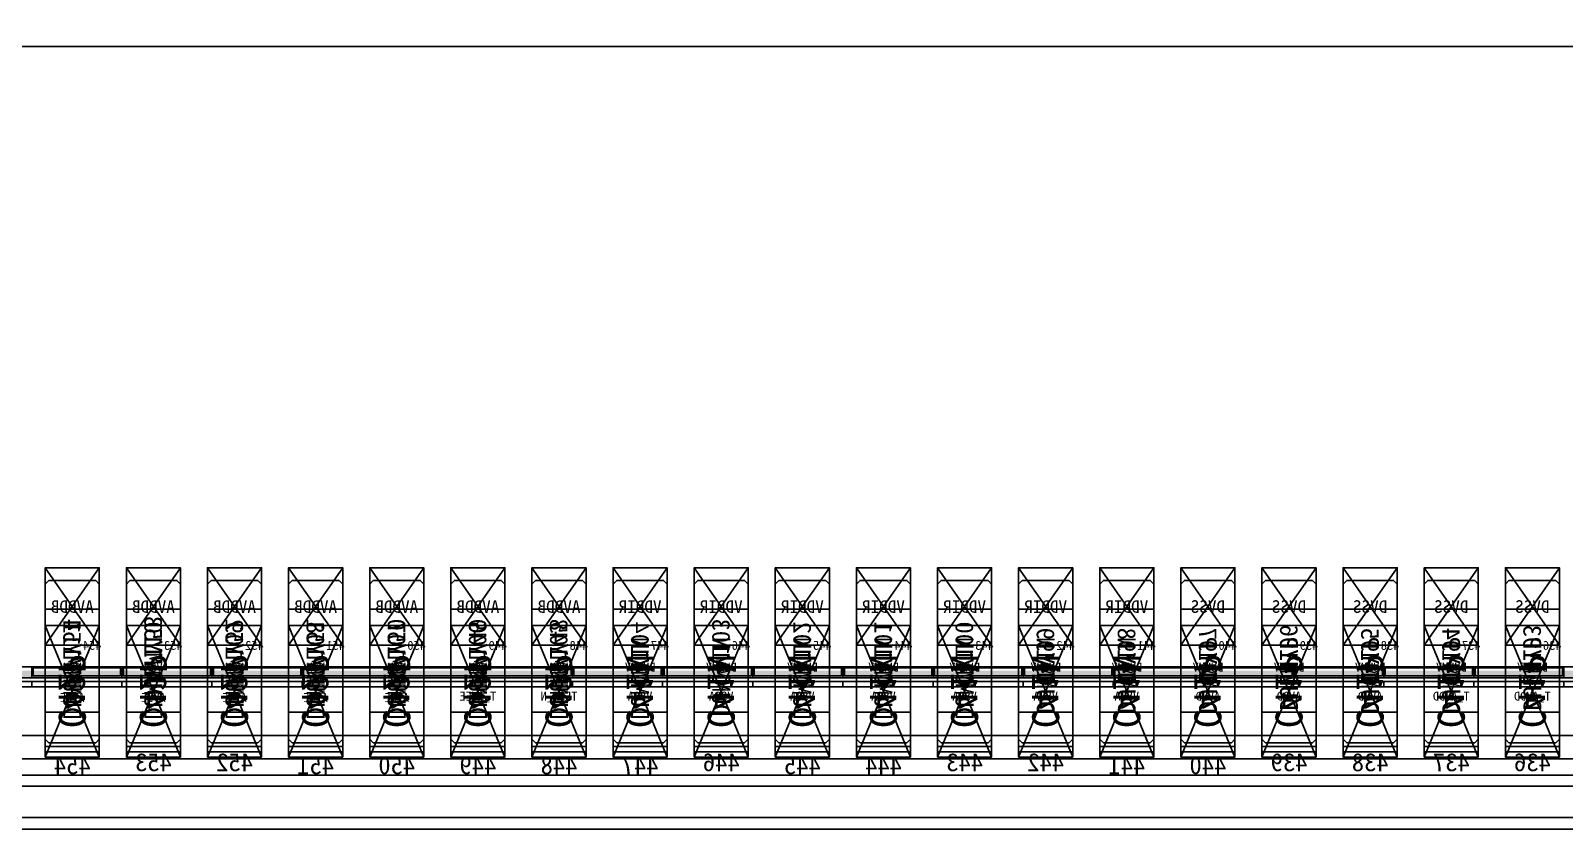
# Model space of a CAD drawing. Header units: millimetres. Extents: x 427 to 2444, y 137 to 817.
# Drawn here: x 1128.896 to 1129.747, y 300.775 to 301.218 of the extents above; entities that cross this region are included whole.
import ezdxf
from ezdxf.enums import TextEntityAlignment as Align

# ---------------------------------------------------------------- set-up
doc = ezdxf.new("R2010")
doc.units = ezdxf.units.MM
for name, color, linetype in [('L0', 211, 'Continuous'), ('L102', 91, 'Continuous'), ('L114', 213, 'Continuous'), ('L240', 60, 'Continuous'), ('L241', 200, 'Continuous'), ('L242', 51, 'Continuous'), ('L245', 53, 'Continuous'), ('L246', 93, 'Continuous'), ('L59', 140, 'Continuous'), ('L63', 4, 'Continuous'), ('L98', 150, 'Continuous')]:
    doc.layers.add(name, color=color, linetype=linetype)
doc.styles.add('txt', font='simhei.ttf')

# ---------------------------------------------------------------- blocks, each defined once
blk = doc.blocks.new('HX8394_F_PAD')
at = {"layer": 'L0'}
blk.add_lwpolyline([(-13.86, -0.4025), (-13.86, 0.4025), (13.86, 0.4025), (13.86, -0.4025), (-13.86, -0.4025)], close=True, dxfattribs=at)
at = {"layer": 'L241'}
blk.add_lwpolyline([(-13.9, -0.435), (-13.9, 0.435), (13.9, 0.435), (13.9, -0.435), (-13.9, -0.435)], close=True, dxfattribs=at)
at = {"layer": 'L242'}
for points in [[(5.9045, -0.3935), (5.9025, -0.3915), (5.9025, -0.3055), (5.9045, -0.3035), (5.9305, -0.3035), (5.9325, -0.3055), (5.9325, -0.3915), (5.9305, -0.3935), (5.9045, -0.3935)], [(5.9495, -0.3935), (5.9475, -0.3915), (5.9475, -0.3055), (5.9495, -0.3035), (5.9755, -0.3035), (5.9775, -0.3055), (5.9775, -0.3915), (5.9755, -0.3935), (5.9495, -0.3935)], [(5.9945, -0.3935), (5.9925, -0.3915), (5.9925, -0.3055), (5.9945, -0.3035), (6.0205, -0.3035), (6.0225, -0.3055), (6.0225, -0.3915), (6.0205, -0.3935), (5.9945, -0.3935)], [(6.0395, -0.3935), (6.0375, -0.3915), (6.0375, -0.3055), (6.0395, -0.3035), (6.0655, -0.3035), (6.0675, -0.3055), (6.0675, -0.3915), (6.0655, -0.3935), (6.0395, -0.3935)], [(6.0845, -0.3935), (6.0825, -0.3915), (6.0825, -0.3055), (6.0845, -0.3035), (6.1105, -0.3035), (6.1125, -0.3055), (6.1125, -0.3915), (6.1105, -0.3935), (6.0845, -0.3935)], [(6.1295, -0.3935), (6.1275, -0.3915), (6.1275, -0.3055), (6.1295, -0.3035), (6.1555, -0.3035), (6.1575, -0.3055), (6.1575, -0.3915), (6.1555, -0.3935), (6.1295, -0.3935)], [(6.1745, -0.3935), (6.1725, -0.3915), (6.1725, -0.3055), (6.1745, -0.3035), (6.2005, -0.3035), (6.2025, -0.3055), (6.2025, -0.3915), (6.2005, -0.3935), (6.1745, -0.3935)], [(6.2195, -0.3935), (6.2175, -0.3915), (6.2175, -0.3055), (6.2195, -0.3035), (6.2455, -0.3035), (6.2475, -0.3055), (6.2475, -0.3915), (6.2455, -0.3935), (6.2195, -0.3935)], [(6.2645, -0.3935), (6.2625, -0.3915), (6.2625, -0.3055), (6.2645, -0.3035), (6.2905, -0.3035), (6.2925, -0.3055), (6.2925, -0.3915), (6.2905, -0.3935), (6.2645, -0.3935)], [(6.3095, -0.3935), (6.3075, -0.3915), (6.3075, -0.3055), (6.3095, -0.3035), (6.3355, -0.3035), (6.3375, -0.3055), (6.3375, -0.3915), (6.3355, -0.3935), (6.3095, -0.3935)], [(6.3545, -0.3935), (6.3525, -0.3915), (6.3525, -0.3055), (6.3545, -0.3035), (6.3805, -0.3035), (6.3825, -0.3055), (6.3825, -0.3915), (6.3805, -0.3935), (6.3545, -0.3935)], [(6.3995, -0.3935), (6.3975, -0.3915), (6.3975, -0.3055), (6.3995, -0.3035), (6.4255, -0.3035), (6.4275, -0.3055), (6.4275, -0.3915), (6.4255, -0.3935), (6.3995, -0.3935)], [(6.4445, -0.3935), (6.4425, -0.3915), (6.4425, -0.3055), (6.4445, -0.3035), (6.4705, -0.3035), (6.4725, -0.3055), (6.4725, -0.3915), (6.4705, -0.3935), (6.4445, -0.3935)], [(6.4895, -0.3935), (6.4875, -0.3915), (6.4875, -0.3055), (6.4895, -0.3035), (6.5155, -0.3035), (6.5175, -0.3055), (6.5175, -0.3915), (6.5155, -0.3935), (6.4895, -0.3935)], [(6.5345, -0.3935), (6.5325, -0.3915), (6.5325, -0.3055), (6.5345, -0.3035), (6.5605, -0.3035), (6.5625, -0.3055), (6.5625, -0.3915), (6.5605, -0.3935), (6.5345, -0.3935)], [(6.5795, -0.3935), (6.5775, -0.3915), (6.5775, -0.3055), (6.5795, -0.3035), (6.6055, -0.3035), (6.6075, -0.3055), (6.6075, -0.3915), (6.6055, -0.3935), (6.5795, -0.3935)], [(6.6245, -0.3935), (6.6225, -0.3915), (6.6225, -0.3055), (6.6245, -0.3035), (6.6505, -0.3035), (6.6525, -0.3055), (6.6525, -0.3915), (6.6505, -0.3935), (6.6245, -0.3935)], [(6.6695, -0.3935), (6.6675, -0.3915), (6.6675, -0.3055), (6.6695, -0.3035), (6.6955, -0.3035), (6.6975, -0.3055), (6.6975, -0.3915), (6.6955, -0.3935), (6.6695, -0.3935)], [(6.7145, -0.3935), (6.7125, -0.3915), (6.7125, -0.3055), (6.7145, -0.3035), (6.7405, -0.3035), (6.7425, -0.3055), (6.7425, -0.3915), (6.7405, -0.3935), (6.7145, -0.3935)]]:
    blk.add_lwpolyline(points, close=True, dxfattribs=at)
at = {"layer": 'L240', "style": 'txt'}
for s, p in [('DUMMY48', (6.4575, -0.3485)), ('DUMMY49', (6.5025, -0.3485)), ('DUMMY50', (6.5475, -0.3485)), ('DUMMY51', (6.5925, -0.3485)), ('DUMMY52', (6.6375, -0.3485)), ('DUMMY53', (6.6825, -0.346834)), ('DUMMY54', (6.7275, -0.3485)), ('C41P', (5.9175, -0.3485)), ('C41P', (5.9625, -0.3485)), ('C41P', (6.0075, -0.3485)), ('C41P', (6.0525, -0.3485)), ('C41P', (6.0975, -0.3485)), ('C41N', (6.1425, -0.3485)), ('C41N', (6.1875, -0.3485)), ('C41N', (6.2325, -0.3485)), ('C41N', (6.2775, -0.3485)), ('C41N', (6.3225, -0.3485)), ('C41N', (6.3675, -0.3485)), ('C41N', (6.4125, -0.3485))]:
    blk.add_text(s, height=0.01, rotation=90, dxfattribs=at).set_placement(p, align=Align.MIDDLE_CENTER)
blk = doc.blocks.new('NTBUMP_73X30')
at = {"color": 5, "linetype": 'Continuous'}
blk.add_lwpolyline([(-0.015, 0.04), (0.015, -0.033), (0.015, 0.04), (-0.015, -0.033)], dxfattribs=at)
at = {"layer": 'L242', "color": 5}
blk.add_lwpolyline([(-0.015, -0.033), (-0.015, 0.04), (0.015, 0.04), (0.015, -0.033), (-0.015, -0.033)], close=True, dxfattribs=at)
blk = doc.blocks.new('ILI9881C_AA_NTBUMP_PM_875UM')
at = {"layer": 'L241'}
blk.add_lwpolyline([(-13.92, -0.4375), (-13.92, 0.4375), (13.92, 0.4375), (13.92, -0.4375), (-13.92, -0.4375)], close=True, dxfattribs=at)
for p in [(5.9175, -0.3645), (5.9625, -0.3645), (6.0075, -0.3645), (6.0525, -0.3645), (6.0975, -0.3645), (6.1425, -0.3645), (6.1875, -0.3645), (6.2325, -0.3645), (6.2775, -0.3645), (6.3225, -0.3645), (6.3675, -0.3645), (6.4125, -0.3645), (6.4575, -0.3645), (6.5025, -0.3645), (6.5475, -0.3645), (6.5925, -0.3645), (6.6375, -0.3645), (6.6825, -0.3645), (6.7275, -0.3645)]:
    blk.add_blockref('NTBUMP_73X30', p)
at = {"layer": 'L246', "style": 'txt'}
for s, p in [('C41P', (5.9175, -0.361)), ('C41P', (5.9625, -0.361)), ('C41P', (6.0075, -0.361)), ('C41P', (6.0525, -0.361)), ('C41P', (6.0975, -0.361)), ('C41N', (6.1425, -0.361)), ('C41N', (6.1875, -0.361)), ('C41N', (6.2325, -0.361)), ('C41N', (6.2775, -0.361)), ('C41N', (6.3225, -0.361)), ('C41N', (6.3675, -0.361)), ('C41N', (6.4125, -0.361)), ('C42P', (6.4575, -0.361)), ('C42P', (6.5025, -0.361)), ('C42P', (6.5475, -0.361)), ('C42P', (6.5925, -0.361)), ('C42P', (6.6375, -0.361)), ('C42P', (6.6825, -0.361)), ('C42P', (6.7275, -0.361))]:
    blk.add_text(s, height=0.015, rotation=90, dxfattribs=at).set_placement(p, align=Align.MIDDLE_CENTER)
for s, p in [('436', (5.9175, -0.400279)), ('437', (5.9625, -0.400279)), ('438', (6.0075, -0.400279)), ('439', (6.0525, -0.400279)), ('440', (6.0975, -0.401945)), ('441', (6.1425, -0.401945)), ('442', (6.1875, -0.400279)), ('443', (6.2325, -0.400279)), ('444', (6.2775, -0.401945)), ('445', (6.3225, -0.401945)), ('446', (6.3675, -0.400279)), ('447', (6.4125, -0.401945)), ('448', (6.4575, -0.401945)), ('449', (6.5025, -0.401945)), ('450', (6.5475, -0.401945)), ('451', (6.5925, -0.401945)), ('452', (6.6375, -0.400279)), ('453', (6.6825, -0.400279)), ('454', (6.7275, -0.401945))]:
    blk.add_text(s, height=0.01, dxfattribs=at).set_placement(p, align=Align.MIDDLE_CENTER)
blk = doc.blocks.new('INPUT_BUMP')
at = {"layer": 'L102'}
for points in [[(0.014, 0.04), (0.014, 0.041), (0.015, 0.041), (0.015, 0.04), (0.014, 0.04)], [(0.014, 0.039), (0.014, 0.04), (0.015, 0.04), (0.015, 0.039), (0.014, 0.039)], [(0.015, 0.04), (0.015, 0.041), (0.016, 0.041), (0.016, 0.04), (0.015, 0.04)], [(0.015, 0.039), (0.015, 0.04), (0.016, 0.04), (0.016, 0.039), (0.015, 0.039)]]:
    blk.add_lwpolyline(points, close=True, dxfattribs=at)
at = {"layer": 'L242'}
blk.add_lwpolyline([(0, 0.01), (0, 0.08), (0.03, 0.08), (0.03, 0.01), (0, 0.01)], close=True, dxfattribs=at)
blk = doc.blocks.new('JD9365Z_PAD_20170829_Y880')
at = {"layer": 'L241'}
blk.add_lwpolyline([(-13.95, -0.41), (-13.95, 0.41), (13.95, 0.41), (13.95, -0.41), (-13.95, -0.41)], close=True, dxfattribs=at)
at = {"row_count": 1, "column_count": 554, "row_spacing": 0.08, "column_spacing": 0.045}
blk.add_blockref('INPUT_BUMP', (-12.4575, -0.401), dxfattribs=at)
at = {"layer": 'L240', "style": 'txt'}
for s, p in [('T_AVDD', (5.9175, -0.360167)), ('T_AVDD', (5.9625, -0.360167)), ('AVDD', (6.0075, -0.360167)), ('AVDD', (6.0525, -0.360167)), ('AVDD', (6.0975, -0.360167)), ('VSSA', (6.1425, -0.360167)), ('VSSA', (6.1875, -0.360167)), ('VSSA', (6.2325, -0.360167)), ('VSSA', (6.2775, -0.360167)), ('VSSA', (6.3225, -0.360167)), ('VSSA', (6.3675, -0.360167)), ('VSSA', (6.4125, -0.360167)), ('TEST_N', (6.4575, -0.360167)), ('T_AVEE', (6.5025, -0.360167)), ('AVEE', (6.5475, -0.361)), ('AVEE', (6.5925, -0.361)), ('AVEE', (6.6375, -0.361)), ('AVEE', (6.6825, -0.361)), ('AVEE', (6.7275, -0.361))]:
    blk.add_text(s, height=0.005, dxfattribs=at).set_placement(p, align=Align.MIDDLE_CENTER)
blk = doc.blocks.new('NV3052C3P_BUMP_ORI_20190911')
at = {"layer": 'L241'}
blk.add_lwpolyline([(-13.8, -0.398), (-13.8, 0.398), (13.8, 0.398), (13.8, -0.398), (-13.8, -0.398)], close=True, dxfattribs=at)
at = {"layer": 'L242'}
for points in [[(5.9025, -0.385), (5.9025, -0.337), (5.9325, -0.337), (5.9325, -0.385), (5.9025, -0.385)], [(5.9475, -0.385), (5.9475, -0.337), (5.9775, -0.337), (5.9775, -0.385), (5.9475, -0.385)], [(5.9925, -0.385), (5.9925, -0.337), (6.0225, -0.337), (6.0225, -0.385), (5.9925, -0.385)], [(6.0375, -0.385), (6.0375, -0.337), (6.0675, -0.337), (6.0675, -0.385), (6.0375, -0.385)], [(6.0825, -0.385), (6.0825, -0.337), (6.1125, -0.337), (6.1125, -0.385), (6.0825, -0.385)], [(6.1275, -0.385), (6.1275, -0.337), (6.1575, -0.337), (6.1575, -0.385), (6.1275, -0.385)], [(6.1725, -0.385), (6.1725, -0.337), (6.2025, -0.337), (6.2025, -0.385), (6.1725, -0.385)], [(6.2175, -0.385), (6.2175, -0.337), (6.2475, -0.337), (6.2475, -0.385), (6.2175, -0.385)], [(6.2625, -0.385), (6.2625, -0.337), (6.2925, -0.337), (6.2925, -0.385), (6.2625, -0.385)], [(6.3075, -0.385), (6.3075, -0.337), (6.3375, -0.337), (6.3375, -0.385), (6.3075, -0.385)], [(6.3525, -0.385), (6.3525, -0.337), (6.3825, -0.337), (6.3825, -0.385), (6.3525, -0.385)], [(6.3975, -0.385), (6.3975, -0.337), (6.4275, -0.337), (6.4275, -0.385), (6.3975, -0.385)], [(6.4425, -0.385), (6.4425, -0.337), (6.4725, -0.337), (6.4725, -0.385), (6.4425, -0.385)], [(6.4875, -0.385), (6.4875, -0.337), (6.5175, -0.337), (6.5175, -0.385), (6.4875, -0.385)], [(6.5325, -0.385), (6.5325, -0.337), (6.5625, -0.337), (6.5625, -0.385), (6.5325, -0.385)], [(6.5775, -0.385), (6.5775, -0.337), (6.6075, -0.337), (6.6075, -0.385), (6.5775, -0.385)], [(6.6225, -0.385), (6.6225, -0.337), (6.6525, -0.337), (6.6525, -0.385), (6.6225, -0.385)], [(6.6675, -0.385), (6.6675, -0.337), (6.6975, -0.337), (6.6975, -0.385), (6.6675, -0.385)], [(6.7125, -0.385), (6.7125, -0.337), (6.7425, -0.337), (6.7425, -0.385), (6.7125, -0.385)]]:
    blk.add_lwpolyline(points, close=True, dxfattribs=at)
at = {"layer": 'L245', "style": 'txt'}
for s, p in [('DUMMY', (5.917473, -0.360167)), ('DUMMY', (5.962473, -0.360167)), ('DUMMY', (6.007473, -0.360167)), ('DUMMY', (6.052473, -0.360167)), ('DUMMY', (6.097473, -0.360167)), ('DUMMY', (6.142473, -0.360167)), ('DUMMY', (6.187473, -0.360167)), ('DUMMY', (6.232473, -0.360167)), ('DUMMY', (6.277473, -0.360167)), ('DUMMY', (6.322473, -0.360167)), ('DUMMY', (6.367473, -0.360167)), ('DUMMY', (6.412473, -0.360167)), ('VSN', (6.457473, -0.360167)), ('VSN', (6.502473, -0.360167)), ('VSN', (6.547473, -0.360167)), ('VSN', (6.592473, -0.360167)), ('VSN', (6.637473, -0.360167)), ('VSN', (6.682473, -0.360167)), ('VSN', (6.727473, -0.360167))]:
    blk.add_text(s, height=0.005, dxfattribs=at).set_placement(p, align=Align.MIDDLE_CENTER)
blk = doc.blocks.new('BUMP_30_76')
at = {"layer": 'L242'}
blk.add_lwpolyline([(-0.015, -0.0195), (-0.015, 0.0565), (0.015, 0.0565), (0.015, -0.0195), (-0.015, -0.0195)], close=True, dxfattribs=at)
blk = doc.blocks.new('FL11283_A_OTHER')
at = {"layer": 'L102'}
blk.add_lwpolyline([(0, 0), (0, 0.41), (13.86, 0.41), (13.86, 0), (0, 0)], close=True, dxfattribs=at)
at = {"layer": 'L241'}
blk.add_lwpolyline([(-13.86, -0.41), (-13.86, 0.41), (13.86, 0.41), (13.86, 0.404), (-13.854, 0.404), (-13.854, -0.404), (13.854, -0.404), (13.854, 0.404), (13.86, 0.404), (13.86, -0.41), (-13.86, -0.41)], close=True, dxfattribs=at)
at = {"layer": 'L59'}
for points in [[(-13.86, -0.41), (-13.86, 0.41), (13.86, 0.41), (13.86, -0.41), (-13.86, -0.41)], [(0, -0.41), (0, 0), (13.86, 0), (13.86, -0.41), (0, -0.41)]]:
    blk.add_lwpolyline(points, close=True, dxfattribs=at)
for p in [(5.9175, -0.3685), (5.9625, -0.3685), (6.0075, -0.3685), (6.0525, -0.3685), (6.0975, -0.3685), (6.1425, -0.3685), (6.1875, -0.3685), (6.2325, -0.3685), (6.2775, -0.3685), (6.3225, -0.3685), (6.3675, -0.3685), (6.4125, -0.3685), (6.4575, -0.3685), (6.5025, -0.3685), (6.5475, -0.3685), (6.5925, -0.3685), (6.6375, -0.3685), (6.6825, -0.3685), (6.7275, -0.3685)]:
    blk.add_blockref('BUMP_30_76', p)
at = {"layer": 'L102', "style": 'txt'}
for s, p in [('DUMMY93', (5.9175, -0.344334)), ('DUMMY94', (5.9625, -0.346)), ('DUMMY95', (6.0075, -0.346)), ('DUMMY96', (6.0525, -0.344334)), ('DUMMY97', (6.0975, -0.346)), ('DUMMY98', (6.1425, -0.346)), ('DUMMY99', (6.1875, -0.346)), ('DUMMY100', (6.2325, -0.346)), ('DUMMY101', (6.2775, -0.346)), ('DUMMY102', (6.3225, -0.346)), ('DUMMY103', (6.3675, -0.344334)), ('DUMMY104', (6.4125, -0.346)), ('DUMMY105', (6.4575, -0.346)), ('DUMMY106', (6.5025, -0.346)), ('DUMMY107', (6.5475, -0.346)), ('DUMMY108', (6.5925, -0.346)), ('DUMMY109', (6.6375, -0.346)), ('DUMMY110', (6.6825, -0.346)), ('DUMMY111', (6.7275, -0.346))]:
    blk.add_text(s, height=0.01, rotation=90, dxfattribs=at).set_placement(p, align=Align.MIDDLE_CENTER)
blk = doc.blocks.new('GC9702_ANALOG_PAD_BUMP')
at = {"color": 5, "linetype": 'Continuous'}
blk.add_lwpolyline([(-0.015, 0.0215), (0.015, -0.0215), (0.015, 0.0215), (-0.015, -0.0215)], dxfattribs=at)
at = {"layer": 'L242', "color": 5}
blk.add_lwpolyline([(-0.015, -0.0215), (-0.015, 0.0215), (0.015, 0.0215), (0.015, -0.0215), (-0.015, -0.0215)], close=True, dxfattribs=at)
blk = doc.blocks.new('GC9702_BUMP_NOCOMPENSATION')
at = {"layer": 'L114'}
for points in [[(5.85, -0.38), (5.85, -0.374), (5.9, -0.374), (5.9, -0.38), (5.85, -0.38)], [(5.85, -0.38), (5.85, -0.374), (5.9, -0.374), (5.9, -0.38), (5.85, -0.38)], [(5.9, -0.38), (5.9, -0.374), (5.95, -0.374), (5.95, -0.38), (5.9, -0.38)], [(5.9, -0.38), (5.9, -0.374), (5.95, -0.374), (5.95, -0.38), (5.9, -0.38)], [(5.95, -0.38), (5.95, -0.374), (6, -0.374), (6, -0.38), (5.95, -0.38)], [(5.95, -0.38), (5.95, -0.374), (6, -0.374), (6, -0.38), (5.95, -0.38)], [(6, -0.38), (6, -0.374), (6.05, -0.374), (6.05, -0.38), (6, -0.38)], [(6, -0.38), (6, -0.374), (6.05, -0.374), (6.05, -0.38), (6, -0.38)], [(6.05, -0.38), (6.05, -0.374), (6.1, -0.374), (6.1, -0.38), (6.05, -0.38)], [(6.05, -0.38), (6.05, -0.374), (6.1, -0.374), (6.1, -0.38), (6.05, -0.38)], [(6.1, -0.38), (6.1, -0.374), (6.15, -0.374), (6.15, -0.38), (6.1, -0.38)], [(6.1, -0.38), (6.1, -0.374), (6.15, -0.374), (6.15, -0.38), (6.1, -0.38)], [(6.15, -0.38), (6.15, -0.374), (6.2, -0.374), (6.2, -0.38), (6.15, -0.38)], [(6.15, -0.38), (6.15, -0.374), (6.2, -0.374), (6.2, -0.38), (6.15, -0.38)], [(6.2, -0.38), (6.2, -0.374), (6.25, -0.374), (6.25, -0.38), (6.2, -0.38)], [(6.2, -0.38), (6.2, -0.374), (6.25, -0.374), (6.25, -0.38), (6.2, -0.38)], [(6.25, -0.38), (6.25, -0.374), (6.3, -0.374), (6.3, -0.38), (6.25, -0.38)], [(6.25, -0.38), (6.25, -0.374), (6.3, -0.374), (6.3, -0.38), (6.25, -0.38)], [(6.3, -0.38), (6.3, -0.374), (6.35, -0.374), (6.35, -0.38), (6.3, -0.38)], [(6.3, -0.38), (6.3, -0.374), (6.35, -0.374), (6.35, -0.38), (6.3, -0.38)], [(6.35, -0.38), (6.35, -0.374), (6.4, -0.374), (6.4, -0.38), (6.35, -0.38)], [(6.35, -0.38), (6.35, -0.374), (6.4, -0.374), (6.4, -0.38), (6.35, -0.38)], [(6.4, -0.38), (6.4, -0.374), (6.45, -0.374), (6.45, -0.38), (6.4, -0.38)], [(6.4, -0.38), (6.4, -0.374), (6.45, -0.374), (6.45, -0.38), (6.4, -0.38)], [(6.45, -0.38), (6.45, -0.374), (6.5, -0.374), (6.5, -0.38), (6.45, -0.38)], [(6.45, -0.38), (6.45, -0.374), (6.5, -0.374), (6.5, -0.38), (6.45, -0.38)], [(6.5, -0.38), (6.5, -0.374), (6.55, -0.374), (6.55, -0.38), (6.5, -0.38)], [(6.5, -0.38), (6.5, -0.374), (6.55, -0.374), (6.55, -0.38), (6.5, -0.38)], [(6.55, -0.38), (6.55, -0.374), (6.6, -0.374), (6.6, -0.38), (6.55, -0.38)], [(6.55, -0.38), (6.55, -0.374), (6.6, -0.374), (6.6, -0.38), (6.55, -0.38)], [(6.6, -0.38), (6.6, -0.374), (6.65, -0.374), (6.65, -0.38), (6.6, -0.38)], [(6.6, -0.38), (6.6, -0.374), (6.65, -0.374), (6.65, -0.38), (6.6, -0.38)], [(6.65, -0.38), (6.65, -0.374), (6.7, -0.374), (6.7, -0.38), (6.65, -0.38)], [(6.65, -0.38), (6.65, -0.374), (6.7, -0.374), (6.7, -0.38), (6.65, -0.38)], [(6.7, -0.38), (6.7, -0.374), (6.75, -0.374), (6.75, -0.38), (6.7, -0.38)], [(6.7, -0.38), (6.7, -0.374), (6.75, -0.374), (6.75, -0.38), (6.7, -0.38)], [(6.75, -0.38), (6.75, -0.374), (6.8, -0.374), (6.8, -0.38), (6.75, -0.38)], [(6.75, -0.38), (6.75, -0.374), (6.8, -0.374), (6.8, -0.38), (6.75, -0.38)], [(5.90074, -0.379), (5.90074, -0.37443), (5.94918, -0.37443), (5.94918, -0.379), (5.90074, -0.379)], [(5.90074, -0.379), (5.90074, -0.37443), (5.94918, -0.37443), (5.94918, -0.379), (5.90074, -0.379)], [(5.95074, -0.379), (5.95074, -0.37443), (5.99918, -0.37443), (5.99918, -0.379), (5.95074, -0.379)], [(5.95074, -0.379), (5.95074, -0.37443), (5.99918, -0.37443), (5.99918, -0.379), (5.95074, -0.379)], [(6.00074, -0.379), (6.00074, -0.37443), (6.04918, -0.37443), (6.04918, -0.379), (6.00074, -0.379)], [(6.00074, -0.379), (6.00074, -0.37443), (6.04918, -0.37443), (6.04918, -0.379), (6.00074, -0.379)], [(6.05074, -0.379), (6.05074, -0.37443), (6.09918, -0.37443), (6.09918, -0.379), (6.05074, -0.379)], [(6.05074, -0.379), (6.05074, -0.37443), (6.09918, -0.37443), (6.09918, -0.379), (6.05074, -0.379)], [(6.10074, -0.379), (6.10074, -0.37443), (6.14918, -0.37443), (6.14918, -0.379), (6.10074, -0.379)], [(6.10074, -0.379), (6.10074, -0.37443), (6.14918, -0.37443), (6.14918, -0.379), (6.10074, -0.379)], [(6.15074, -0.379), (6.15074, -0.37443), (6.19918, -0.37443), (6.19918, -0.379), (6.15074, -0.379)], [(6.15074, -0.379), (6.15074, -0.37443), (6.19918, -0.37443), (6.19918, -0.379), (6.15074, -0.379)], [(6.20074, -0.379), (6.20074, -0.37443), (6.24918, -0.37443), (6.24918, -0.379), (6.20074, -0.379)], [(6.20074, -0.379), (6.20074, -0.37443), (6.24918, -0.37443), (6.24918, -0.379), (6.20074, -0.379)], [(6.25074, -0.379), (6.25074, -0.37443), (6.29918, -0.37443), (6.29918, -0.379), (6.25074, -0.379)], [(6.25074, -0.379), (6.25074, -0.37443), (6.29918, -0.37443), (6.29918, -0.379), (6.25074, -0.379)], [(6.30074, -0.379), (6.30074, -0.37443), (6.34918, -0.37443), (6.34918, -0.379), (6.30074, -0.379)], [(6.30074, -0.379), (6.30074, -0.37443), (6.34918, -0.37443), (6.34918, -0.379), (6.30074, -0.379)], [(6.35074, -0.379), (6.35074, -0.37443), (6.39918, -0.37443), (6.39918, -0.379), (6.35074, -0.379)], [(6.35074, -0.379), (6.35074, -0.37443), (6.39918, -0.37443), (6.39918, -0.379), (6.35074, -0.379)], [(6.40074, -0.379), (6.40074, -0.37443), (6.44918, -0.37443), (6.44918, -0.379), (6.40074, -0.379)], [(6.40074, -0.379), (6.40074, -0.37443), (6.44918, -0.37443), (6.44918, -0.379), (6.40074, -0.379)], [(6.45074, -0.379), (6.45074, -0.37443), (6.49918, -0.37443), (6.49918, -0.379), (6.45074, -0.379)], [(6.45074, -0.379), (6.45074, -0.37443), (6.49918, -0.37443), (6.49918, -0.379), (6.45074, -0.379)], [(6.50074, -0.379), (6.50074, -0.37443), (6.54918, -0.37443), (6.54918, -0.379), (6.50074, -0.379)], [(6.50074, -0.379), (6.50074, -0.37443), (6.54918, -0.37443), (6.54918, -0.379), (6.50074, -0.379)], [(6.55074, -0.379), (6.55074, -0.37443), (6.59918, -0.37443), (6.59918, -0.379), (6.55074, -0.379)], [(6.55074, -0.379), (6.55074, -0.37443), (6.59918, -0.37443), (6.59918, -0.379), (6.55074, -0.379)], [(6.60074, -0.379), (6.60074, -0.37443), (6.64918, -0.37443), (6.64918, -0.379), (6.60074, -0.379)], [(6.60074, -0.379), (6.60074, -0.37443), (6.64918, -0.37443), (6.64918, -0.379), (6.60074, -0.379)], [(6.65074, -0.379), (6.65074, -0.37443), (6.69918, -0.37443), (6.69918, -0.379), (6.65074, -0.379)], [(6.65074, -0.379), (6.65074, -0.37443), (6.69918, -0.37443), (6.69918, -0.379), (6.65074, -0.379)], [(6.70074, -0.379), (6.70074, -0.37443), (6.74918, -0.37443), (6.74918, -0.379), (6.70074, -0.379)], [(6.70074, -0.379), (6.70074, -0.37443), (6.74918, -0.37443), (6.74918, -0.379), (6.70074, -0.379)]]:
    blk.add_lwpolyline(points, close=True, dxfattribs=at)
at = {"layer": 'L114', "const_width": 0.004}
for points in [[(5.85, -0.378), (5.9, -0.378)], [(5.85, -0.378), (5.9, -0.378)], [(5.85, -0.378), (5.9, -0.378)], [(5.85, -0.378), (5.9, -0.378)], [(5.9, -0.378), (5.95, -0.378)], [(5.9, -0.378), (5.95, -0.378)], [(5.9, -0.378), (5.95, -0.378)], [(5.9, -0.378), (5.95, -0.378)], [(5.95, -0.378), (6, -0.378)], [(5.95, -0.378), (6, -0.378)], [(5.95, -0.378), (6, -0.378)], [(5.95, -0.378), (6, -0.378)], [(6, -0.378), (6.05, -0.378)], [(6, -0.378), (6.05, -0.378)], [(6, -0.378), (6.05, -0.378)], [(6, -0.378), (6.05, -0.378)], [(6.05, -0.378), (6.1, -0.378)], [(6.05, -0.378), (6.1, -0.378)], [(6.05, -0.378), (6.1, -0.378)], [(6.05, -0.378), (6.1, -0.378)], [(6.1, -0.378), (6.15, -0.378)], [(6.1, -0.378), (6.15, -0.378)], [(6.1, -0.378), (6.15, -0.378)], [(6.1, -0.378), (6.15, -0.378)], [(6.15, -0.378), (6.2, -0.378)], [(6.15, -0.378), (6.2, -0.378)], [(6.15, -0.378), (6.2, -0.378)], [(6.15, -0.378), (6.2, -0.378)], [(6.2, -0.378), (6.25, -0.378)], [(6.2, -0.378), (6.25, -0.378)], [(6.2, -0.378), (6.25, -0.378)], [(6.2, -0.378), (6.25, -0.378)], [(6.25, -0.378), (6.3, -0.378)], [(6.25, -0.378), (6.3, -0.378)], [(6.25, -0.378), (6.3, -0.378)], [(6.25, -0.378), (6.3, -0.378)], [(6.3, -0.378), (6.35, -0.378)], [(6.3, -0.378), (6.35, -0.378)], [(6.3, -0.378), (6.35, -0.378)], [(6.3, -0.378), (6.35, -0.378)], [(6.35, -0.378), (6.4, -0.378)], [(6.35, -0.378), (6.4, -0.378)], [(6.35, -0.378), (6.4, -0.378)], [(6.35, -0.378), (6.4, -0.378)], [(6.4, -0.378), (6.45, -0.378)], [(6.4, -0.378), (6.45, -0.378)], [(6.4, -0.378), (6.45, -0.378)], [(6.4, -0.378), (6.45, -0.378)], [(6.45, -0.378), (6.5, -0.378)], [(6.45, -0.378), (6.5, -0.378)], [(6.45, -0.378), (6.5, -0.378)], [(6.45, -0.378), (6.5, -0.378)], [(6.5, -0.378), (6.55, -0.378)], [(6.5, -0.378), (6.55, -0.378)], [(6.5, -0.378), (6.55, -0.378)], [(6.5, -0.378), (6.55, -0.378)], [(6.55, -0.378), (6.6, -0.378)], [(6.55, -0.378), (6.6, -0.378)], [(6.55, -0.378), (6.6, -0.378)], [(6.55, -0.378), (6.6, -0.378)], [(6.6, -0.378), (6.65, -0.378)], [(6.6, -0.378), (6.65, -0.378)], [(6.6, -0.378), (6.65, -0.378)], [(6.6, -0.378), (6.65, -0.378)], [(6.65, -0.378), (6.7, -0.378)], [(6.65, -0.378), (6.7, -0.378)], [(6.65, -0.378), (6.7, -0.378)], [(6.65, -0.378), (6.7, -0.378)], [(6.7, -0.378), (6.75, -0.378)], [(6.7, -0.378), (6.75, -0.378)], [(6.7, -0.378), (6.75, -0.378)], [(6.7, -0.378), (6.75, -0.378)], [(6.75, -0.378), (6.8, -0.378)], [(6.75, -0.378), (6.8, -0.378)], [(6.75, -0.378), (6.8, -0.378)], [(6.75, -0.378), (6.8, -0.378)]]:
    blk.add_lwpolyline(points, dxfattribs=at)
at = {"layer": 'L241'}
for points in [[(5.85, -0.385), (5.85, -0.382), (5.9, -0.382), (5.9, -0.385), (5.85, -0.385)], [(5.85, -0.385), (5.85, -0.382), (5.9, -0.382), (5.9, -0.385), (5.85, -0.385)], [(5.9, -0.385), (5.9, -0.382), (5.95, -0.382), (5.95, -0.385), (5.9, -0.385)], [(5.9, -0.385), (5.9, -0.382), (5.95, -0.382), (5.95, -0.385), (5.9, -0.385)], [(5.95, -0.385), (5.95, -0.382), (6, -0.382), (6, -0.385), (5.95, -0.385)], [(5.95, -0.385), (5.95, -0.382), (6, -0.382), (6, -0.385), (5.95, -0.385)], [(6, -0.385), (6, -0.382), (6.05, -0.382), (6.05, -0.385), (6, -0.385)], [(6, -0.385), (6, -0.382), (6.05, -0.382), (6.05, -0.385), (6, -0.385)], [(6.05, -0.385), (6.05, -0.382), (6.1, -0.382), (6.1, -0.385), (6.05, -0.385)], [(6.05, -0.385), (6.05, -0.382), (6.1, -0.382), (6.1, -0.385), (6.05, -0.385)], [(6.1, -0.385), (6.1, -0.382), (6.15, -0.382), (6.15, -0.385), (6.1, -0.385)], [(6.1, -0.385), (6.1, -0.382), (6.15, -0.382), (6.15, -0.385), (6.1, -0.385)], [(6.15, -0.385), (6.15, -0.382), (6.2, -0.382), (6.2, -0.385), (6.15, -0.385)], [(6.15, -0.385), (6.15, -0.382), (6.2, -0.382), (6.2, -0.385), (6.15, -0.385)], [(6.2, -0.385), (6.2, -0.382), (6.25, -0.382), (6.25, -0.385), (6.2, -0.385)], [(6.2, -0.385), (6.2, -0.382), (6.25, -0.382), (6.25, -0.385), (6.2, -0.385)], [(6.25, -0.385), (6.25, -0.382), (6.3, -0.382), (6.3, -0.385), (6.25, -0.385)], [(6.25, -0.385), (6.25, -0.382), (6.3, -0.382), (6.3, -0.385), (6.25, -0.385)], [(6.3, -0.385), (6.3, -0.382), (6.35, -0.382), (6.35, -0.385), (6.3, -0.385)], [(6.3, -0.385), (6.3, -0.382), (6.35, -0.382), (6.35, -0.385), (6.3, -0.385)], [(6.35, -0.385), (6.35, -0.382), (6.4, -0.382), (6.4, -0.385), (6.35, -0.385)], [(6.35, -0.385), (6.35, -0.382), (6.4, -0.382), (6.4, -0.385), (6.35, -0.385)], [(6.4, -0.385), (6.4, -0.382), (6.45, -0.382), (6.45, -0.385), (6.4, -0.385)], [(6.4, -0.385), (6.4, -0.382), (6.45, -0.382), (6.45, -0.385), (6.4, -0.385)], [(6.45, -0.385), (6.45, -0.382), (6.5, -0.382), (6.5, -0.385), (6.45, -0.385)], [(6.45, -0.385), (6.45, -0.382), (6.5, -0.382), (6.5, -0.385), (6.45, -0.385)], [(6.5, -0.385), (6.5, -0.382), (6.55, -0.382), (6.55, -0.385), (6.5, -0.385)], [(6.5, -0.385), (6.5, -0.382), (6.55, -0.382), (6.55, -0.385), (6.5, -0.385)], [(6.55, -0.385), (6.55, -0.382), (6.6, -0.382), (6.6, -0.385), (6.55, -0.385)], [(6.55, -0.385), (6.55, -0.382), (6.6, -0.382), (6.6, -0.385), (6.55, -0.385)], [(6.6, -0.385), (6.6, -0.382), (6.65, -0.382), (6.65, -0.385), (6.6, -0.385)], [(6.6, -0.385), (6.6, -0.382), (6.65, -0.382), (6.65, -0.385), (6.6, -0.385)], [(6.65, -0.385), (6.65, -0.382), (6.7, -0.382), (6.7, -0.385), (6.65, -0.385)], [(6.65, -0.385), (6.65, -0.382), (6.7, -0.382), (6.7, -0.385), (6.65, -0.385)], [(6.7, -0.385), (6.7, -0.382), (6.75, -0.382), (6.75, -0.385), (6.7, -0.385)], [(6.7, -0.385), (6.7, -0.382), (6.75, -0.382), (6.75, -0.385), (6.7, -0.385)], [(6.75, -0.385), (6.75, -0.382), (6.8, -0.382), (6.8, -0.385), (6.75, -0.385)], [(6.75, -0.385), (6.75, -0.382), (6.8, -0.382), (6.8, -0.385), (6.75, -0.385)]]:
    blk.add_lwpolyline(points, close=True, dxfattribs=at)
at = {"row_count": 1, "column_count": 554, "row_spacing": 0.043, "column_spacing": 0.045}
blk.add_blockref('GC9702_ANALOG_PAD_BUMP', (-12.4425, -0.3405), dxfattribs=at)
at = {"layer": 'L114', "style": 'txt'}
for s, p in [('436', (5.9065, -0.362)), ('437', (5.9515, -0.362)), ('438', (5.9965, -0.362)), ('439', (6.0415, -0.362)), ('440', (6.0865, -0.362)), ('441', (6.1315, -0.362)), ('442', (6.1765, -0.362)), ('443', (6.2215, -0.362)), ('444', (6.2665, -0.362)), ('445', (6.3115, -0.362)), ('446', (6.3565, -0.362)), ('447', (6.4015, -0.362)), ('448', (6.4465, -0.362)), ('449', (6.4915, -0.362)), ('450', (6.5365, -0.362)), ('451', (6.5815, -0.362)), ('452', (6.6265, -0.362)), ('453', (6.6715, -0.362)), ('454', (6.7165, -0.362))]:
    blk.add_text(s, height=0.005, dxfattribs=at).set_placement(p, align=Align.MIDDLE_CENTER)
at = {"layer": 'L98', "style": 'txt'}
for s, p in [('DVSS', (5.9175, -0.3405)), ('DVSS', (5.9625, -0.3405)), ('DVSS', (6.0075, -0.3405)), ('DVSS', (6.0525, -0.3405)), ('DVSS', (6.0975, -0.3405)), ('VDDIR', (6.1425, -0.3405)), ('VDDIR', (6.1875, -0.3405)), ('VDDIR', (6.2325, -0.3405)), ('VDDIR', (6.2775, -0.3405)), ('VDDIR', (6.3225, -0.3405)), ('VDDIR', (6.3675, -0.3405)), ('VDDIR', (6.4125, -0.3405)), ('AVDDB', (6.4575, -0.3405)), ('AVDDB', (6.5025, -0.3405)), ('AVDDB', (6.5475, -0.3405)), ('AVDDB', (6.5925, -0.3405)), ('AVDDB', (6.6375, -0.3405)), ('AVDDB', (6.6825, -0.3405)), ('AVDDB', (6.7275, -0.3405))]:
    blk.add_text(s, height=0.007, dxfattribs=at).set_placement(p, align=Align.MIDDLE_CENTER)
blk = doc.blocks.new('IC_GDS_ALL')
for name, p in [('ILI9881C_AA_NTBUMP_PM_875UM', (0, 0)), ('HX8394_F_PAD', (0, 0.004)), ('GC9702_BUMP_NOCOMPENSATION', (0, 0.0265)), ('NV3052C3P_BUMP_ORI_20190911', (0, 0.0125)), ('JD9365Z_PAD_20170829_Y880', (0, -0.0035)), ('FL11283_A_OTHER', (0, -0.0035))]:
    blk.add_blockref(name, p)
blk = doc.blocks.new('INPUT_PAD')
at = {"layer": 'L63'}
blk.add_lwpolyline([(0.01, -0.043), (0.01, 0.062), (0.04, 0.062), (0.04, -0.043), (0.01, -0.043)], close=True, dxfattribs=at)
blk = doc.blocks.new('IC_PAD_ALL')
at = {"row_count": 1, "column_count": 554, "row_spacing": 0.109, "column_spacing": 0.045}
blk.add_blockref('INPUT_PAD', (1.18, 0), dxfattribs=at)
blk = doc.blocks.new('IC_ALL')
at = {"yscale": -1, "rotation": 180}
blk.add_blockref('IC_GDS_ALL', (14, 0.4375), dxfattribs=at)
blk.add_blockref('IC_PAD_ALL', (0.3525, 0.083))
blk = doc.blocks.new('IC_FPC_OLB_ALL')
blk.add_blockref('IC_ALL', (1.188, 1.0245))

msp = doc.modelspace()

# ---------------------------------------------------------------- block references
msp.add_blockref('IC_FPC_OLB_ALL', (1120.45883, 299.75037))

doc.saveas('drawing.dxf')
